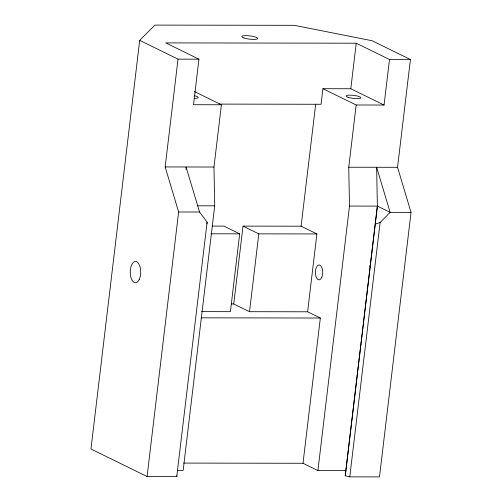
<?xml version="1.0" encoding="UTF-8"?>
<svg xmlns="http://www.w3.org/2000/svg" width="502" height="502" viewBox="0 0 502 502"><rect width="100%" height="100%" fill="white"/><g stroke="black" fill="none" stroke-linecap="round" stroke-linejoin="round"><path stroke-width="0.75" d="M176.905 475.482L176.767 476.555L147.08 476.511L90.962 449.014L139.7 40.367L154.861 25.1L294.297 25.32L372.082 40.737L410.423 59.525L397.553 167.323L411.038 212.377L379.487 476.9L349.781 476.856L345.25 475.777L377.372 206.102L376.644 167.26L348.746 167.241L349.492 206.058L317.917 470.575L345.815 470.631M206.924 223.836L207.113 222.198L199.558 212.013L186.06 166.971L186.104 169.306M345.25 475.777L377.372 206.102L349.492 206.058M147.08 476.511L178.637 211.976L165.158 166.94L178.015 59.142L139.7 40.367M410.423 59.525L389.489 59.493L356.238 43.203L165.704 42.896L198.949 59.18L193.515 104.723L221.401 104.774L213.971 167.022L214.712 205.826L183.148 470.387L177.727 470.374M176.767 476.555L207.113 222.198M212.233 226.082L223.905 226.101L239.692 233.832L230.412 311.667L201.597 311.623M307.619 311.792L249.532 311.698L233.744 303.967L243.012 226.126L301.106 226.201L316.894 233.945L307.619 311.792L320.345 318.023L303.007 463.277L317.917 470.575M249.532 311.698L258.8 233.857L243.012 226.126M301.106 226.201L315.695 104.109M389.489 59.493L384.055 105.037L350.804 88.754L322.918 88.703L321.06 104.272L219.192 104.102M350.804 88.754L356.238 43.203M348.746 167.241L356.169 104.993L322.918 88.703M349.781 476.856L380.127 222.499L390.104 212.34L411.038 212.377M375.27 224.124L380.127 222.499M178.015 59.142L198.949 59.18M356.169 104.993L384.055 105.037M165.158 166.94L213.971 167.022M197.669 205.795L214.712 205.826M178.637 211.976L199.558 212.013M210.903 233.788L239.692 233.832M258.8 233.857L316.894 233.945M231.447 303.967L233.744 303.967M201.189 317.829L320.345 318.023M183.676 463.089L303.007 463.277M397.553 167.323L376.644 167.26L390.104 212.34L377.372 206.102M194.387 91.546L221.401 104.774M369.641 265.941A7.467 3.671 -89.9 0 1 370.413 267.083M194.688 95.744A7.467 1.512 6.8 0 1 197.173 98.122L195.962 98.298A7.467 1.512 6.8 0 1 194.399 98.354M139.274 279.457A10.674 5.24 -89.9 0 0 136.726 261.737A10.674 5.24 -89.9 0 0 130.457 275.14A10.674 5.24 -89.9 0 0 139.274 279.457M321.707 277.562A7.467 3.671 -89.9 0 0 319.925 265.156A7.467 3.671 -89.9 0 0 315.532 274.538A7.467 3.671 -89.9 0 0 321.707 277.562M243.978 37.995A8.001 1.625 6.8 0 0 257.357 38.855A8.001 1.625 6.8 0 0 247.844 35.717A8.001 1.625 6.8 0 0 243.978 37.995M348.124 97.313A7.467 1.519 6.8 0 0 360.612 98.116A7.467 1.519 6.8 0 0 351.733 95.192A7.467 1.519 6.8 0 0 348.124 97.313"/></g></svg>
